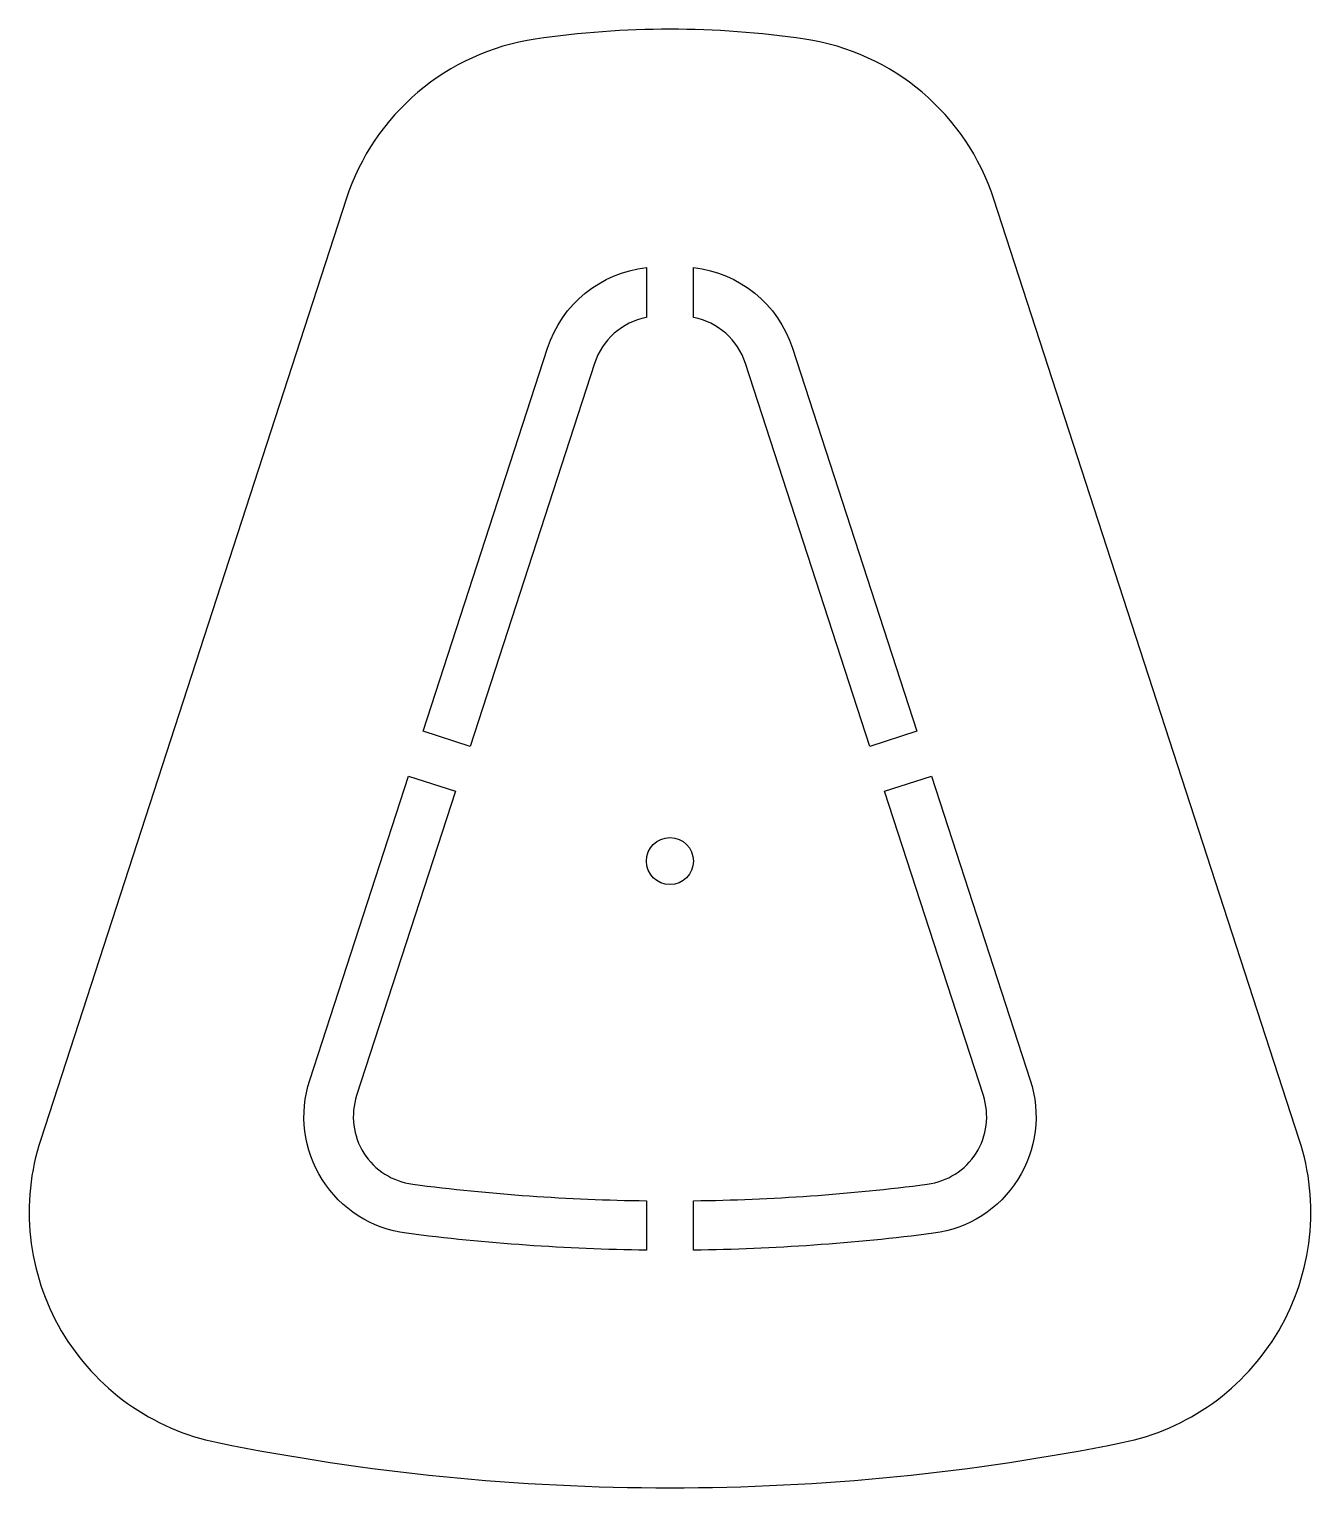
# Model space of a CAD drawing. Header units: millimetres. Extents: x -27.2 to 27.2, y -97.2 to -35.1.
import ezdxf

# ---------------------------------------------------------------- set-up
doc = ezdxf.new("R2010")
doc.units = ezdxf.units.MM

msp = doc.modelspace()

# ---------------------------------------------------------------- linework, layer by layer
for points in [[(-26.756, -82.348, 0.448307), (-19.224, -95.24, 0.099919), (19.224, -95.24, 0.448307), (26.756, -82.348), (13.767, -42.372, 0.284611), (5.727, -35.571, 0.073894), (-5.727, -35.571, 0.284611), (-13.767, -42.372)], [(-8.502, -65.647), (-10.499, -64.998), (-5.206, -48.707, -0.294753), (-1, -45.282), (-1, -47.404, 0.273009), (-3.209, -49.355)], [(8.502, -65.647), (3.209, -49.355, 0.273009), (1, -47.404), (1, -45.282, -0.294753), (5.206, -48.707), (10.499, -64.998)], [(-9.12, -67.549), (-13.322, -80.482, 0.469517), (-10.938, -84.254, 0.02934), (-1, -84.955), (-1, -87.055, -0.029411), (-11.208, -86.337, -0.469517), (-15.32, -79.833), (-11.117, -66.9)], [(9.12, -67.549), (11.117, -66.9), (15.32, -79.833, -0.469517), (11.208, -86.337, -0.029411), (1, -87.055), (1, -84.955, 0.02934), (10.938, -84.254, 0.469517), (13.322, -80.482)]]:
    msp.add_lwpolyline(points, format="xyb", close=True)
msp.add_circle((-0.002, -70.516), 1)

doc.saveas('drawing.dxf')
